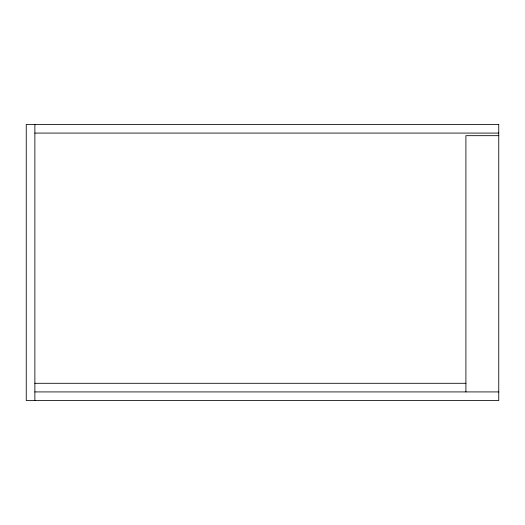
<?xml version="1.0" encoding="UTF-8"?>
<svg xmlns="http://www.w3.org/2000/svg" width="525" height="525" viewBox="0 0 525 525"><rect width="100%" height="100%" fill="white"/><g stroke="black" fill="none" stroke-linecap="round" stroke-linejoin="round"><path stroke-width="0.79" d="M34.873 133.081L498.75 133.081M498.75 135.673L465.905 135.673L465.905 391.919M34.873 383.296L465.905 383.296M34.873 391.919L498.75 391.919M34.873 124.464L34.873 400.536M498.75 124.464L26.25 124.464L26.25 400.536L498.75 400.536L498.75 124.464"/></g></svg>
